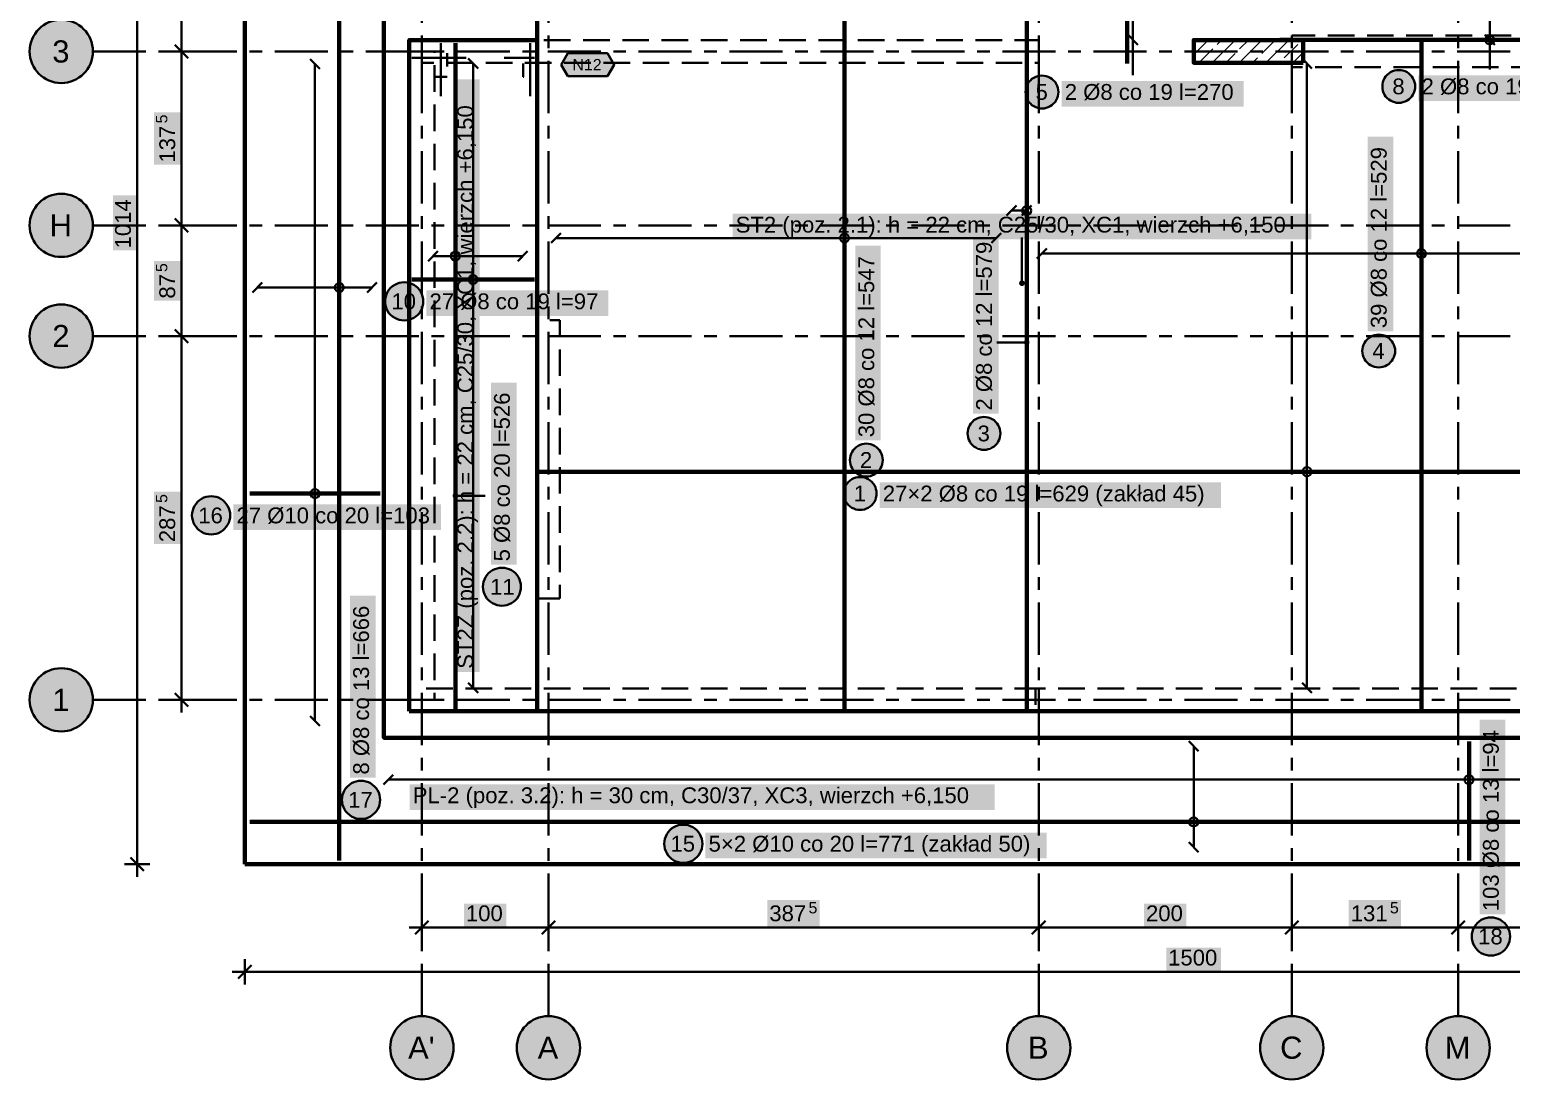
# Model space of a CAD drawing. Header units: metres. Extents: x -4.1 to 13.6, y -3 to 9.8.
# Drawn here: x -4.1 to 7.61, y -3 to 5.3 of the extents above; entities that cross this region are included whole.
import ezdxf

# ---------------------------------------------------------------- set-up
doc = ezdxf.new("R2010")
doc.units = ezdxf.units.M
for name, pattern in [('KRESKOWA', [5.25, 4.2, -1.05]), ('KRESKOWA_DROBNA', [3.15, 2.1, -1.05]), ('PUNKTOWA', [10.5, 8.4, -1.05, 0, -1.05])]:
    doc.linetypes.add(name, pattern=pattern)
for name, color, linetype, lineweight in [('A-KRESKOWANIE', 8, 'Continuous', 18), ('A-MASKA', 7, 'Continuous', 18), ('A-OPISY', 2, 'Continuous', 25), ('K-KONSTR', 7, 'Continuous', 50), ('K-OSIE', 1, 'PUNKTOWA', 25), ('K-WYMIARY', 1, 'Continuous', 25), ('K-ZBROJENIE', 1, 'Continuous', 100), ('K-ZBROJENIE-OPIS', 2, 'Continuous', 25)]:
    doc.layers.add(name, color=color, linetype=linetype, lineweight=lineweight)
doc.styles.add('PL_ARIAL', font='arial.ttf')

msp = doc.modelspace()

# ---------------------------------------------------------------- hatches: boundary and pattern name
at = {"layer": 'A-MASKA', "true_color": 0xffffff}
for points in [[(6.876, 4.733), (8.314, 4.733), (8.314, 4.936), (6.876, 4.936)], [(-0.543, 0.22), (-0.543, 4.905), (-0.745, 4.905), (-0.745, 0.22)], [(4.056, 4.689), (5.494, 4.689), (5.494, 4.892), (4.056, 4.892)], [(-2.907, 4.231), (-2.907, 4.644), (-3.117, 4.644), (-3.117, 4.231)], [(6.677, 2.912), (6.677, 4.452), (6.475, 4.452), (6.475, 2.912)], [(-3.257, 3.553), (-3.257, 3.987), (-3.44, 3.987), (-3.44, 3.553)], [(1.455, 3.64), (6.03, 3.64), (6.03, 3.843), (1.455, 3.843)], [(3.558, 2.261), (3.558, 3.699), (3.355, 3.699), (3.355, 2.261)], [(2.627, 2.05), (2.627, 3.59), (2.425, 3.59), (2.425, 2.05)], [(-2.907, 3.156), (-2.907, 3.469), (-3.117, 3.469), (-3.117, 3.156)], [(-0.965, 3.034), (0.474, 3.034), (0.474, 3.237), (-0.965, 3.237)], [(-0.252, 1.069), (-0.252, 2.508), (-0.455, 2.508), (-0.455, 1.069)], [(-2.907, 1.231), (-2.907, 1.644), (-3.117, 1.644), (-3.117, 1.231)], [(2.618, 1.516), (5.315, 1.516), (5.315, 1.718), (2.618, 1.718)], [(-2.49, 1.343), (-0.85, 1.343), (-0.85, 1.545), (-2.49, 1.545)], [(-1.366, -0.616), (-1.366, 0.823), (-1.568, 0.823), (-1.568, -0.616)], [(7.564, -1.696), (7.564, -0.156), (7.361, -0.156), (7.361, -1.696)], [(-1.097, -0.87), (3.528, -0.87), (3.528, -0.667), (-1.097, -0.667)], [(1.241, -1.253), (3.938, -1.253), (3.938, -1.05), (1.241, -1.05)], [(-0.667, -1.792), (-0.333, -1.792), (-0.333, -1.61), (-0.667, -1.61)], [(1.731, -1.792), (2.144, -1.792), (2.144, -1.583), (1.731, -1.583)], [(4.708, -1.792), (5.042, -1.792), (5.042, -1.61), (4.708, -1.61)], [(6.326, -1.792), (6.739, -1.792), (6.739, -1.583), (6.326, -1.583)], [(4.883, -2.143), (5.317, -2.143), (5.317, -1.96), (4.883, -1.96)]]:
    msp.add_hatch(color=7, dxfattribs=at).paths.add_polyline_path(points)
at = {"layer": 'A-OPISY', "true_color": 0x000000}
msp.add_hatch(color=7, dxfattribs=at).paths.add_polyline_path([(3.765, 3.293), (3.764, 3.298), (3.762, 3.304), (3.758, 3.309), (3.754, 3.312), (3.748, 3.314), (3.742, 3.315), (3.737, 3.314), (3.731, 3.312), (3.727, 3.309), (3.723, 3.304), (3.721, 3.298), (3.72, 3.293), (3.721, 3.287), (3.723, 3.281), (3.727, 3.277), (3.731, 3.273), (3.737, 3.271), (3.742, 3.27), (3.748, 3.271), (3.754, 3.273), (3.758, 3.277), (3.762, 3.281), (3.764, 3.287)])
at = {"layer": 'K-OSIE', "true_color": 0xffffff}
for points in [[(-3.6, 5.125), (-3.602, 5.158), (-3.609, 5.19), (-3.619, 5.221), (-3.633, 5.25), (-3.652, 5.277), (-3.673, 5.302), (-3.698, 5.323), (-3.725, 5.342), (-3.754, 5.356), (-3.785, 5.366), (-3.817, 5.373), (-3.85, 5.375), (-3.883, 5.373), (-3.915, 5.366), (-3.946, 5.356), (-3.975, 5.342), (-4.002, 5.323), (-4.027, 5.302), (-4.048, 5.277), (-4.067, 5.25), (-4.081, 5.221), (-4.091, 5.19), (-4.098, 5.158), (-4.1, 5.125), (-4.098, 5.092), (-4.091, 5.06), (-4.081, 5.029), (-4.067, 5), (-4.048, 4.973), (-4.027, 4.948), (-4.002, 4.927), (-3.975, 4.908), (-3.946, 4.894), (-3.915, 4.884), (-3.883, 4.877), (-3.85, 4.875), (-3.817, 4.877), (-3.785, 4.884), (-3.754, 4.894), (-3.725, 4.908), (-3.698, 4.927), (-3.673, 4.948), (-3.652, 4.973), (-3.633, 5), (-3.619, 5.029), (-3.609, 5.06), (-3.602, 5.092)], [(-3.6, 3.75), (-3.602, 3.783), (-3.609, 3.815), (-3.619, 3.846), (-3.633, 3.875), (-3.652, 3.902), (-3.673, 3.927), (-3.698, 3.948), (-3.725, 3.967), (-3.754, 3.981), (-3.785, 3.991), (-3.817, 3.998), (-3.85, 4), (-3.883, 3.998), (-3.915, 3.991), (-3.946, 3.981), (-3.975, 3.967), (-4.002, 3.948), (-4.027, 3.927), (-4.048, 3.902), (-4.067, 3.875), (-4.081, 3.846), (-4.091, 3.815), (-4.098, 3.783), (-4.1, 3.75), (-4.098, 3.717), (-4.091, 3.685), (-4.081, 3.654), (-4.067, 3.625), (-4.048, 3.598), (-4.027, 3.573), (-4.002, 3.552), (-3.975, 3.533), (-3.946, 3.519), (-3.915, 3.509), (-3.883, 3.502), (-3.85, 3.5), (-3.817, 3.502), (-3.785, 3.509), (-3.754, 3.519), (-3.725, 3.533), (-3.698, 3.552), (-3.673, 3.573), (-3.652, 3.598), (-3.633, 3.625), (-3.619, 3.654), (-3.609, 3.685), (-3.602, 3.717)], [(-3.6, 2.875), (-3.602, 2.908), (-3.609, 2.94), (-3.619, 2.971), (-3.633, 3), (-3.652, 3.027), (-3.673, 3.052), (-3.698, 3.073), (-3.725, 3.092), (-3.754, 3.106), (-3.785, 3.116), (-3.817, 3.123), (-3.85, 3.125), (-3.883, 3.123), (-3.915, 3.116), (-3.946, 3.106), (-3.975, 3.092), (-4.002, 3.073), (-4.027, 3.052), (-4.048, 3.027), (-4.067, 3), (-4.081, 2.971), (-4.091, 2.94), (-4.098, 2.908), (-4.1, 2.875), (-4.098, 2.842), (-4.091, 2.81), (-4.081, 2.779), (-4.067, 2.75), (-4.048, 2.723), (-4.027, 2.698), (-4.002, 2.677), (-3.975, 2.658), (-3.946, 2.644), (-3.915, 2.634), (-3.883, 2.627), (-3.85, 2.625), (-3.817, 2.627), (-3.785, 2.634), (-3.754, 2.644), (-3.725, 2.658), (-3.698, 2.677), (-3.673, 2.698), (-3.652, 2.723), (-3.633, 2.75), (-3.619, 2.779), (-3.609, 2.81), (-3.602, 2.842)], [(-3.6, 0), (-3.602, 0.033), (-3.609, 0.065), (-3.619, 0.096), (-3.633, 0.125), (-3.652, 0.152), (-3.673, 0.177), (-3.698, 0.198), (-3.725, 0.217), (-3.754, 0.231), (-3.785, 0.241), (-3.817, 0.248), (-3.85, 0.25), (-3.883, 0.248), (-3.915, 0.241), (-3.946, 0.231), (-3.975, 0.217), (-4.002, 0.198), (-4.027, 0.177), (-4.048, 0.152), (-4.067, 0.125), (-4.081, 0.096), (-4.091, 0.065), (-4.098, 0.033), (-4.1, 0), (-4.098, -0.033), (-4.091, -0.065), (-4.081, -0.096), (-4.067, -0.125), (-4.048, -0.152), (-4.027, -0.177), (-4.002, -0.198), (-3.975, -0.217), (-3.946, -0.231), (-3.915, -0.241), (-3.883, -0.248), (-3.85, -0.25), (-3.817, -0.248), (-3.785, -0.241), (-3.754, -0.231), (-3.725, -0.217), (-3.698, -0.198), (-3.673, -0.177), (-3.652, -0.152), (-3.633, -0.125), (-3.619, -0.096), (-3.609, -0.065), (-3.602, -0.033)], [(-0.75, -2.75), (-0.752, -2.717), (-0.759, -2.685), (-0.769, -2.654), (-0.783, -2.625), (-0.802, -2.598), (-0.823, -2.573), (-0.848, -2.552), (-0.875, -2.533), (-0.904, -2.519), (-0.935, -2.509), (-0.967, -2.502), (-1, -2.5), (-1.033, -2.502), (-1.065, -2.509), (-1.096, -2.519), (-1.125, -2.533), (-1.152, -2.552), (-1.177, -2.573), (-1.198, -2.598), (-1.217, -2.625), (-1.231, -2.654), (-1.241, -2.685), (-1.248, -2.717), (-1.25, -2.75), (-1.248, -2.783), (-1.241, -2.815), (-1.231, -2.846), (-1.217, -2.875), (-1.198, -2.902), (-1.177, -2.927), (-1.152, -2.948), (-1.125, -2.967), (-1.096, -2.981), (-1.065, -2.991), (-1.033, -2.998), (-1, -3), (-0.967, -2.998), (-0.935, -2.991), (-0.904, -2.981), (-0.875, -2.967), (-0.848, -2.948), (-0.823, -2.927), (-0.802, -2.902), (-0.783, -2.875), (-0.769, -2.846), (-0.759, -2.815), (-0.752, -2.783)], [(0.25, -2.75), (0.248, -2.717), (0.241, -2.685), (0.231, -2.654), (0.217, -2.625), (0.198, -2.598), (0.177, -2.573), (0.152, -2.552), (0.125, -2.533), (0.096, -2.519), (0.065, -2.509), (0.033, -2.502), (0, -2.5), (-0.033, -2.502), (-0.065, -2.509), (-0.096, -2.519), (-0.125, -2.533), (-0.152, -2.552), (-0.177, -2.573), (-0.198, -2.598), (-0.217, -2.625), (-0.231, -2.654), (-0.241, -2.685), (-0.248, -2.717), (-0.25, -2.75), (-0.248, -2.783), (-0.241, -2.815), (-0.231, -2.846), (-0.217, -2.875), (-0.198, -2.902), (-0.177, -2.927), (-0.152, -2.948), (-0.125, -2.967), (-0.096, -2.981), (-0.065, -2.991), (-0.033, -2.998), (0, -3), (0.033, -2.998), (0.065, -2.991), (0.096, -2.981), (0.125, -2.967), (0.152, -2.948), (0.177, -2.927), (0.198, -2.902), (0.217, -2.875), (0.231, -2.846), (0.241, -2.815), (0.248, -2.783)], [(4.125, -2.75), (4.123, -2.717), (4.116, -2.685), (4.106, -2.654), (4.092, -2.625), (4.073, -2.598), (4.052, -2.573), (4.027, -2.552), (4, -2.533), (3.971, -2.519), (3.94, -2.509), (3.908, -2.502), (3.875, -2.5), (3.842, -2.502), (3.81, -2.509), (3.779, -2.519), (3.75, -2.533), (3.723, -2.552), (3.698, -2.573), (3.677, -2.598), (3.658, -2.625), (3.644, -2.654), (3.634, -2.685), (3.627, -2.717), (3.625, -2.75), (3.627, -2.783), (3.634, -2.815), (3.644, -2.846), (3.658, -2.875), (3.677, -2.902), (3.698, -2.927), (3.723, -2.948), (3.75, -2.967), (3.779, -2.981), (3.81, -2.991), (3.842, -2.998), (3.875, -3), (3.908, -2.998), (3.94, -2.991), (3.971, -2.981), (4, -2.967), (4.027, -2.948), (4.052, -2.927), (4.073, -2.902), (4.092, -2.875), (4.106, -2.846), (4.116, -2.815), (4.123, -2.783)], [(6.125, -2.75), (6.123, -2.717), (6.116, -2.685), (6.106, -2.654), (6.092, -2.625), (6.073, -2.598), (6.052, -2.573), (6.027, -2.552), (6, -2.533), (5.971, -2.519), (5.94, -2.509), (5.908, -2.502), (5.875, -2.5), (5.842, -2.502), (5.81, -2.509), (5.779, -2.519), (5.75, -2.533), (5.723, -2.552), (5.698, -2.573), (5.677, -2.598), (5.658, -2.625), (5.644, -2.654), (5.634, -2.685), (5.627, -2.717), (5.625, -2.75), (5.627, -2.783), (5.634, -2.815), (5.644, -2.846), (5.658, -2.875), (5.677, -2.902), (5.698, -2.927), (5.723, -2.948), (5.75, -2.967), (5.779, -2.981), (5.81, -2.991), (5.842, -2.998), (5.875, -3), (5.908, -2.998), (5.94, -2.991), (5.971, -2.981), (6, -2.967), (6.027, -2.948), (6.052, -2.927), (6.073, -2.902), (6.092, -2.875), (6.106, -2.846), (6.116, -2.815), (6.123, -2.783)], [(7.44, -2.75), (7.438, -2.717), (7.431, -2.685), (7.421, -2.654), (7.407, -2.625), (7.388, -2.598), (7.367, -2.573), (7.342, -2.552), (7.315, -2.533), (7.286, -2.519), (7.255, -2.509), (7.223, -2.502), (7.19, -2.5), (7.157, -2.502), (7.125, -2.509), (7.094, -2.519), (7.065, -2.533), (7.038, -2.552), (7.013, -2.573), (6.992, -2.598), (6.973, -2.625), (6.959, -2.654), (6.949, -2.685), (6.942, -2.717), (6.94, -2.75), (6.942, -2.783), (6.949, -2.815), (6.959, -2.846), (6.973, -2.875), (6.992, -2.902), (7.013, -2.927), (7.038, -2.948), (7.065, -2.967), (7.094, -2.981), (7.125, -2.991), (7.157, -2.998), (7.19, -3), (7.223, -2.998), (7.255, -2.991), (7.286, -2.981), (7.315, -2.967), (7.342, -2.948), (7.367, -2.927), (7.388, -2.902), (7.407, -2.875), (7.421, -2.846), (7.431, -2.815), (7.438, -2.783)]]:
    msp.add_hatch(color=7, dxfattribs=at).paths.add_polyline_path(points)
at = {"layer": 'K-ZBROJENIE-OPIS', "true_color": 0x000000}
for points in [[(7.462, 5.216), (7.462, 5.221), (7.459, 5.227), (7.456, 5.232), (7.451, 5.235), (7.446, 5.237), (7.44, 5.238), (7.434, 5.237), (7.429, 5.235), (7.424, 5.232), (7.421, 5.227), (7.418, 5.221), (7.417, 5.216), (7.418, 5.21), (7.421, 5.204), (7.424, 5.2), (7.429, 5.196), (7.434, 5.194), (7.44, 5.193), (7.446, 5.194), (7.451, 5.196), (7.456, 5.2), (7.459, 5.204), (7.462, 5.21)], [(6.922, 3.527), (6.922, 3.533), (6.919, 3.538), (6.916, 3.543), (6.911, 3.547), (6.906, 3.549), (6.9, 3.55), (6.894, 3.549), (6.889, 3.547), (6.884, 3.543), (6.881, 3.538), (6.878, 3.533), (6.877, 3.527), (6.878, 3.521), (6.881, 3.516), (6.884, 3.511), (6.889, 3.508), (6.894, 3.505), (6.9, 3.505), (6.906, 3.505), (6.911, 3.508), (6.916, 3.511), (6.919, 3.516), (6.922, 3.521)], [(3.802, 2.825), (3.802, 2.831), (3.799, 2.836), (3.796, 2.841), (3.791, 2.844), (3.786, 2.847), (3.78, 2.847), (3.774, 2.847), (3.769, 2.844), (3.764, 2.841), (3.761, 2.836), (3.758, 2.831), (3.757, 2.825), (3.758, 2.819), (3.761, 2.814), (3.764, 2.809), (3.769, 2.806), (3.774, 2.803), (3.78, 2.802), (3.786, 2.803), (3.791, 2.806), (3.796, 2.809), (3.799, 2.814), (3.802, 2.819)], [(-0.712, 1.613), (-0.713, 1.619), (-0.715, 1.624), (-0.719, 1.629), (-0.723, 1.633), (-0.729, 1.635), (-0.735, 1.636), (-0.74, 1.635), (-0.746, 1.633), (-0.75, 1.629), (-0.754, 1.624), (-0.756, 1.619), (-0.757, 1.613), (-0.756, 1.607), (-0.754, 1.602), (-0.75, 1.597), (-0.746, 1.594), (-0.74, 1.591), (-0.735, 1.591), (-0.729, 1.591), (-0.723, 1.594), (-0.719, 1.597), (-0.715, 1.602), (-0.713, 1.607)]]:
    msp.add_hatch(color=7, dxfattribs=at).paths.add_polyline_path(points)
at = {"layer": 'K-ZBROJENIE-OPIS', "true_color": 0xffffff}
for points in [[(0.1, 5.02), (0.154, 5.11), (0.466, 5.11), (0.52, 5.02), (0.466, 4.93), (0.154, 4.93)], [(4.031, 4.804), (4.029, 4.821), (4.026, 4.838), (4.021, 4.854), (4.013, 4.869), (4.004, 4.884), (3.992, 4.896), (3.98, 4.908), (3.966, 4.917), (3.95, 4.924), (3.934, 4.93), (3.918, 4.933), (3.901, 4.934), (3.884, 4.933), (3.867, 4.93), (3.851, 4.924), (3.836, 4.917), (3.821, 4.908), (3.809, 4.896), (3.797, 4.884), (3.788, 4.869), (3.78, 4.854), (3.775, 4.838), (3.772, 4.821), (3.771, 4.804), (3.772, 4.787), (3.775, 4.771), (3.78, 4.755), (3.788, 4.739), (3.797, 4.725), (3.809, 4.712), (3.821, 4.701), (3.836, 4.692), (3.851, 4.684), (3.867, 4.679), (3.884, 4.675), (3.901, 4.674), (3.918, 4.675), (3.934, 4.679), (3.95, 4.684), (3.966, 4.692), (3.98, 4.701), (3.992, 4.712), (4.004, 4.725), (4.013, 4.739), (4.021, 4.755), (4.026, 4.771), (4.029, 4.787)], [(6.851, 4.848), (6.849, 4.865), (6.846, 4.882), (6.841, 4.898), (6.833, 4.913), (6.824, 4.927), (6.812, 4.94), (6.8, 4.951), (6.786, 4.961), (6.77, 4.968), (6.754, 4.974), (6.738, 4.977), (6.721, 4.978), (6.704, 4.977), (6.687, 4.974), (6.671, 4.968), (6.656, 4.961), (6.641, 4.951), (6.629, 4.94), (6.617, 4.927), (6.608, 4.913), (6.6, 4.898), (6.595, 4.882), (6.592, 4.865), (6.591, 4.848), (6.592, 4.831), (6.595, 4.814), (6.6, 4.798), (6.608, 4.783), (6.617, 4.769), (6.629, 4.756), (6.641, 4.745), (6.656, 4.736), (6.671, 4.728), (6.687, 4.723), (6.704, 4.719), (6.721, 4.718), (6.738, 4.719), (6.754, 4.723), (6.77, 4.728), (6.786, 4.736), (6.8, 4.745), (6.812, 4.756), (6.824, 4.769), (6.833, 4.783), (6.841, 4.798), (6.846, 4.814), (6.849, 4.831)], [(-0.989, 3.149), (-0.99, 3.169), (-0.994, 3.188), (-1, 3.207), (-1.009, 3.225), (-1.02, 3.241), (-1.033, 3.256), (-1.048, 3.269), (-1.064, 3.28), (-1.082, 3.289), (-1.101, 3.295), (-1.12, 3.299), (-1.14, 3.3), (-1.16, 3.299), (-1.179, 3.295), (-1.198, 3.289), (-1.215, 3.28), (-1.232, 3.269), (-1.247, 3.256), (-1.26, 3.241), (-1.271, 3.225), (-1.279, 3.207), (-1.286, 3.188), (-1.29, 3.169), (-1.291, 3.149), (-1.29, 3.13), (-1.286, 3.11), (-1.279, 3.091), (-1.271, 3.074), (-1.26, 3.057), (-1.247, 3.042), (-1.232, 3.029), (-1.215, 3.018), (-1.198, 3.01), (-1.179, 3.003), (-1.16, 3), (-1.14, 2.998), (-1.12, 3), (-1.101, 3.003), (-1.082, 3.01), (-1.064, 3.018), (-1.048, 3.029), (-1.033, 3.042), (-1.02, 3.057), (-1.009, 3.074), (-1, 3.091), (-0.994, 3.11), (-0.99, 3.13)], [(6.692, 2.757), (6.691, 2.774), (6.688, 2.791), (6.683, 2.807), (6.675, 2.822), (6.666, 2.836), (6.654, 2.849), (6.642, 2.86), (6.627, 2.87), (6.612, 2.877), (6.596, 2.883), (6.579, 2.886), (6.562, 2.887), (6.546, 2.886), (6.529, 2.883), (6.513, 2.877), (6.497, 2.87), (6.483, 2.86), (6.471, 2.849), (6.459, 2.836), (6.45, 2.822), (6.442, 2.807), (6.437, 2.791), (6.434, 2.774), (6.432, 2.757), (6.434, 2.74), (6.437, 2.724), (6.442, 2.707), (6.45, 2.692), (6.459, 2.678), (6.471, 2.665), (6.483, 2.654), (6.497, 2.645), (6.513, 2.637), (6.529, 2.632), (6.546, 2.628), (6.562, 2.627), (6.579, 2.628), (6.596, 2.632), (6.612, 2.637), (6.627, 2.645), (6.642, 2.654), (6.654, 2.665), (6.666, 2.678), (6.675, 2.692), (6.683, 2.707), (6.688, 2.724), (6.691, 2.74)], [(3.572, 2.106), (3.571, 2.123), (3.568, 2.139), (3.563, 2.155), (3.555, 2.171), (3.546, 2.185), (3.534, 2.197), (3.522, 2.209), (3.507, 2.218), (3.492, 2.226), (3.476, 2.231), (3.459, 2.234), (3.442, 2.236), (3.426, 2.234), (3.409, 2.231), (3.393, 2.226), (3.377, 2.218), (3.363, 2.209), (3.351, 2.197), (3.339, 2.185), (3.33, 2.171), (3.322, 2.155), (3.317, 2.139), (3.314, 2.123), (3.312, 2.106), (3.314, 2.089), (3.317, 2.072), (3.322, 2.056), (3.33, 2.041), (3.339, 2.026), (3.351, 2.014), (3.363, 2.002), (3.377, 1.993), (3.393, 1.985), (3.409, 1.98), (3.426, 1.977), (3.442, 1.976), (3.459, 1.977), (3.476, 1.98), (3.492, 1.985), (3.507, 1.993), (3.522, 2.002), (3.534, 2.014), (3.546, 2.026), (3.555, 2.041), (3.563, 2.056), (3.568, 2.072), (3.571, 2.089)], [(2.642, 1.895), (2.641, 1.912), (2.638, 1.929), (2.633, 1.945), (2.625, 1.96), (2.616, 1.974), (2.604, 1.987), (2.592, 1.998), (2.577, 2.008), (2.562, 2.015), (2.546, 2.021), (2.529, 2.024), (2.512, 2.025), (2.496, 2.024), (2.479, 2.021), (2.463, 2.015), (2.447, 2.008), (2.433, 1.998), (2.421, 1.987), (2.409, 1.974), (2.4, 1.96), (2.392, 1.945), (2.387, 1.929), (2.384, 1.912), (2.382, 1.895), (2.384, 1.878), (2.387, 1.861), (2.392, 1.845), (2.4, 1.83), (2.409, 1.816), (2.421, 1.803), (2.433, 1.792), (2.447, 1.782), (2.463, 1.775), (2.479, 1.769), (2.496, 1.766), (2.512, 1.765), (2.529, 1.766), (2.546, 1.769), (2.562, 1.775), (2.577, 1.782), (2.592, 1.792), (2.604, 1.803), (2.616, 1.816), (2.625, 1.83), (2.633, 1.845), (2.638, 1.861), (2.641, 1.878)], [(2.593, 1.631), (2.592, 1.648), (2.589, 1.664), (2.584, 1.68), (2.576, 1.696), (2.567, 1.71), (2.555, 1.723), (2.543, 1.734), (2.528, 1.743), (2.513, 1.751), (2.497, 1.756), (2.48, 1.76), (2.463, 1.761), (2.446, 1.76), (2.43, 1.756), (2.414, 1.751), (2.398, 1.743), (2.384, 1.734), (2.372, 1.723), (2.36, 1.71), (2.351, 1.696), (2.343, 1.68), (2.338, 1.664), (2.335, 1.648), (2.333, 1.631), (2.335, 1.614), (2.338, 1.597), (2.343, 1.581), (2.351, 1.566), (2.36, 1.552), (2.372, 1.539), (2.384, 1.528), (2.398, 1.518), (2.414, 1.511), (2.43, 1.505), (2.446, 1.502), (2.463, 1.501), (2.48, 1.502), (2.497, 1.505), (2.513, 1.511), (2.528, 1.518), (2.543, 1.528), (2.555, 1.539), (2.567, 1.552), (2.576, 1.566), (2.584, 1.581), (2.589, 1.597), (2.592, 1.614)], [(-2.514, 1.458), (-2.516, 1.478), (-2.52, 1.497), (-2.526, 1.516), (-2.535, 1.533), (-2.546, 1.55), (-2.559, 1.565), (-2.574, 1.578), (-2.59, 1.589), (-2.608, 1.598), (-2.626, 1.604), (-2.646, 1.608), (-2.665, 1.609), (-2.685, 1.608), (-2.705, 1.604), (-2.723, 1.598), (-2.741, 1.589), (-2.757, 1.578), (-2.772, 1.565), (-2.785, 1.55), (-2.796, 1.533), (-2.805, 1.516), (-2.811, 1.497), (-2.815, 1.478), (-2.817, 1.458), (-2.815, 1.438), (-2.811, 1.419), (-2.805, 1.4), (-2.796, 1.382), (-2.785, 1.366), (-2.772, 1.351), (-2.757, 1.338), (-2.741, 1.327), (-2.723, 1.318), (-2.705, 1.312), (-2.685, 1.308), (-2.665, 1.307), (-2.646, 1.308), (-2.626, 1.312), (-2.608, 1.318), (-2.59, 1.327), (-2.574, 1.338), (-2.559, 1.351), (-2.546, 1.366), (-2.535, 1.382), (-2.526, 1.4), (-2.52, 1.419), (-2.516, 1.438)], [(-0.217, 0.894), (-0.218, 0.913), (-0.222, 0.933), (-0.228, 0.951), (-0.237, 0.969), (-0.248, 0.985), (-0.261, 1), (-0.276, 1.013), (-0.292, 1.024), (-0.31, 1.032), (-0.328, 1.039), (-0.347, 1.042), (-0.367, 1.044), (-0.387, 1.042), (-0.406, 1.039), (-0.424, 1.032), (-0.442, 1.024), (-0.458, 1.013), (-0.473, 1), (-0.486, 0.985), (-0.497, 0.969), (-0.506, 0.951), (-0.512, 0.933), (-0.516, 0.913), (-0.517, 0.894), (-0.516, 0.874), (-0.512, 0.855), (-0.506, 0.836), (-0.497, 0.819), (-0.486, 0.802), (-0.473, 0.788), (-0.458, 0.775), (-0.442, 0.764), (-0.424, 0.755), (-0.406, 0.749), (-0.387, 0.745), (-0.367, 0.744), (-0.347, 0.745), (-0.328, 0.749), (-0.31, 0.755), (-0.292, 0.764), (-0.276, 0.775), (-0.261, 0.788), (-0.248, 0.802), (-0.237, 0.819), (-0.228, 0.836), (-0.222, 0.855), (-0.218, 0.874)], [(-1.33, -0.791), (-1.331, -0.771), (-1.335, -0.752), (-1.341, -0.733), (-1.35, -0.715), (-1.361, -0.699), (-1.374, -0.684), (-1.389, -0.671), (-1.405, -0.66), (-1.423, -0.651), (-1.442, -0.645), (-1.461, -0.641), (-1.481, -0.64), (-1.5, -0.641), (-1.52, -0.645), (-1.539, -0.651), (-1.556, -0.66), (-1.573, -0.671), (-1.588, -0.684), (-1.601, -0.699), (-1.612, -0.715), (-1.62, -0.733), (-1.627, -0.752), (-1.63, -0.771), (-1.632, -0.791), (-1.63, -0.81), (-1.627, -0.83), (-1.62, -0.848), (-1.612, -0.866), (-1.601, -0.883), (-1.588, -0.897), (-1.573, -0.91), (-1.556, -0.921), (-1.539, -0.93), (-1.52, -0.937), (-1.5, -0.94), (-1.481, -0.942), (-1.461, -0.94), (-1.442, -0.937), (-1.423, -0.93), (-1.405, -0.921), (-1.389, -0.91), (-1.374, -0.897), (-1.361, -0.883), (-1.35, -0.866), (-1.341, -0.848), (-1.335, -0.83), (-1.331, -0.81)], [(1.217, -1.138), (1.216, -1.118), (1.212, -1.099), (1.206, -1.08), (1.197, -1.062), (1.186, -1.046), (1.173, -1.031), (1.158, -1.018), (1.142, -1.007), (1.124, -0.998), (1.105, -0.992), (1.086, -0.988), (1.066, -0.987), (1.047, -0.988), (1.027, -0.992), (1.008, -0.998), (0.991, -1.007), (0.974, -1.018), (0.959, -1.031), (0.946, -1.046), (0.935, -1.062), (0.927, -1.08), (0.92, -1.099), (0.917, -1.118), (0.915, -1.138), (0.917, -1.158), (0.92, -1.177), (0.927, -1.196), (0.935, -1.213), (0.946, -1.23), (0.959, -1.245), (0.974, -1.258), (0.991, -1.269), (1.008, -1.278), (1.027, -1.284), (1.047, -1.288), (1.066, -1.289), (1.086, -1.288), (1.105, -1.284), (1.124, -1.278), (1.142, -1.269), (1.158, -1.258), (1.173, -1.245), (1.186, -1.23), (1.197, -1.213), (1.206, -1.196), (1.212, -1.177), (1.216, -1.158)], [(7.6, -1.871), (7.599, -1.851), (7.595, -1.832), (7.588, -1.813), (7.58, -1.795), (7.569, -1.779), (7.556, -1.764), (7.541, -1.751), (7.524, -1.74), (7.507, -1.731), (7.488, -1.725), (7.469, -1.721), (7.449, -1.72), (7.429, -1.721), (7.41, -1.725), (7.391, -1.731), (7.373, -1.74), (7.357, -1.751), (7.342, -1.764), (7.329, -1.779), (7.318, -1.795), (7.309, -1.813), (7.303, -1.832), (7.299, -1.851), (7.298, -1.871), (7.299, -1.89), (7.303, -1.91), (7.309, -1.929), (7.318, -1.946), (7.329, -1.963), (7.342, -1.978), (7.357, -1.991), (7.373, -2.002), (7.391, -2.01), (7.41, -2.017), (7.429, -2.021), (7.449, -2.022), (7.469, -2.021), (7.488, -2.017), (7.507, -2.01), (7.524, -2.002), (7.541, -1.991), (7.556, -1.978), (7.569, -1.963), (7.58, -1.946), (7.588, -1.929), (7.595, -1.91), (7.599, -1.89)]]:
    msp.add_hatch(color=7, dxfattribs=at).paths.add_polyline_path(points)

# ---------------------------------------------------------------- linework, layer by layer
at = {"layer": 'A-KRESKOWANIE', "lineweight": 25, "ltscale": 0.05}
for points in [[(5.1, 5.1), (5.215, 5.215)], [(5.109, 5.215), (5.109, 5.215)], [(5.247, 5.035), (5.427, 5.215)], [(5.286, 5.18), (5.321, 5.215)], [(5.459, 5.035), (5.639, 5.215)], [(5.462, 5.144), (5.533, 5.215)], [(5.639, 5.109), (5.745, 5.215)], [(5.671, 5.035), (5.851, 5.215)], [(5.816, 5.073), (5.922, 5.18)], [(5.957, 5.215), (5.957, 5.215)], [(5.144, 5.038), (5.25, 5.144)], [(5.353, 5.035), (5.427, 5.109)], [(5.565, 5.035), (5.604, 5.073)], [(5.777, 5.035), (5.781, 5.038)], [(5.884, 5.035), (5.965, 5.116)]]:
    msp.add_lwpolyline(points, dxfattribs=at)
at = {"layer": 'A-OPISY', "lineweight": 35, "ltscale": 0.05}
msp.add_lwpolyline([(3.742, 3.293), (3.742, 3.653)], dxfattribs=at)
at = {"layer": 'K-KONSTR', "lineweight": 70, "ltscale": 0.05}
for points in [[(-0.09, -0.09), (12.09, -0.09), (12.09, 5.425), (8.8, 5.425), (8.8, 8.84), (3.575, 8.84), (3.575, 5.425), (-0.09, 5.425)], [(-2.4, -1.3), (12.6, -1.3), (12.6, 5.425), (12.3, 5.425), (12.3, -0.3), (-1.3, -0.3), (-1.3, 5.425), (-2.4, 5.425)], [(-1.1, -0.09), (-0.09, -0.09), (-0.09, 5.215), (-1.1, 5.215)], [(5.965, 5.035), (5.965, 5.215), (5.1, 5.215), (5.1, 5.035)]]:
    msp.add_lwpolyline(points, close=True, dxfattribs=at)
at = {"layer": 'K-KONSTR', "linetype": 'KRESKOWA', "lineweight": 35, "ltscale": 0.05, "flags": 128}
for points in [[(3.875, 5.215), (3.875, 5.035), (-1, 5.035), (-1, 5.215)], [(8.5, 5.25), (8.5, 5), (5.875, 5), (5.875, 5.25)], [(-1.1, 5.125), (-0.9, 5.125), (-0.9, 0), (-1.1, 0)], [(0.09, 0.8), (-0.09, 0.8), (-0.09, 3), (0.09, 3)], [(3.875, 0.09), (3.875, -0.09), (-1, -0.09), (-1, 0.09)], [(11.37, 0.09), (11.37, -0.09), (3.85, -0.09), (3.85, 0.09)]]:
    msp.add_lwpolyline(points, close=True, dxfattribs=at)
at = {"layer": 'K-OSIE', "linetype": 'PUNKTOWA', "lineweight": 35, "ltscale": 0.049248, "flags": 128}
for points in [[(-1, -2.5), (-1, 9.29)], [(0, -2.5), (0, 9.29)], [(3.875, -2.5), (3.875, 9.29)], [(5.875, -2.5), (5.875, 9.29)], [(7.19, -2.5), (7.19, 9.29)]]:
    msp.add_lwpolyline(points, dxfattribs=at)
at = {"layer": 'K-OSIE', "linetype": 'PUNKTOWA', "lineweight": 35, "ltscale": 0.049865, "flags": 128}
for points in [[(-3.6, 5.125), (13.05, 5.125)], [(-3.6, 3.75), (13.05, 3.75)], [(-3.6, 2.875), (13.05, 2.875)], [(-3.6, 0), (13.05, 0)]]:
    msp.add_lwpolyline(points, dxfattribs=at)
at = {"layer": 'K-OSIE', "linetype": 'Continuous', "lineweight": 35, "ltscale": 0.05}
for centre in [(-3.85, 5.125), (-3.85, 3.75), (-3.85, 2.875), (-3.85, 0), (-1, -2.75), (0, -2.75), (3.875, -2.75), (5.875, -2.75), (7.19, -2.75)]:
    msp.add_circle(centre, 0.25, dxfattribs=at)
at = {"layer": 'K-WYMIARY', "lineweight": 35, "ltscale": 0.05}
for points in [[(-3.25, -1.4), (-3.25, 8.94)], [(-2.9, -0.1), (-2.9, 8.85)], [(-2.847, 5.072), (-2.953, 5.178)], [(-2.8, 5.125), (-3, 5.125)], [(-2.8, 3.75), (-3, 3.75)], [(-2.847, 3.697), (-2.953, 3.803)], [(-2.847, 2.822), (-2.953, 2.928)], [(-2.8, 2.875), (-3, 2.875)], [(-2.8, 0), (-3, 0)], [(-2.847, -0.053), (-2.953, 0.053)], [(-3.197, -1.353), (-3.303, -1.247)], [(-3.15, -1.3), (-3.35, -1.3)], [(-1.053, -1.853), (-0.947, -1.747)], [(-1, -1.7), (-1, -1.9)], [(-0.053, -1.853), (0.053, -1.747)], [(0, -1.7), (0, -1.9)], [(3.822, -1.853), (3.928, -1.747)], [(3.875, -1.7), (3.875, -1.9)], [(5.822, -1.853), (5.928, -1.747)], [(5.875, -1.7), (5.875, -1.9)], [(7.137, -1.853), (7.243, -1.747)], [(7.19, -1.7), (7.19, -1.9)], [(-1.1, -1.8), (12.1, -1.8)], [(-2.453, -2.203), (-2.347, -2.097)], [(-2.4, -2.05), (-2.4, -2.25)], [(-2.5, -2.15), (12.7, -2.15)]]:
    msp.add_lwpolyline(points, dxfattribs=at)
at = {"layer": 'K-ZBROJENIE', "lineweight": 70, "ltscale": 0.05}
for points in [[(4.575, 5.03), (4.575, 8.81)], [(3.78, -0.07), (3.78, 5.72)], [(-1.653, -1.27), (-1.653, 5.39)], [(2.34, -0.07), (2.34, 5.4)], [(-0.735, -0.07), (-0.735, 5.19)], [(5.78, 5.216), (9.1, 5.216)], [(6.9, -0.07), (6.9, 5.22)], [(-1.08, 3.322), (-0.11, 3.322)], [(-0.07, 1.803), (12.06, 1.803)], [(-2.36, 1.63), (-1.33, 1.63)], [(7.276, -1.27), (7.276, -0.33)], [(-2.36, -0.965), (12.56, -0.965)]]:
    msp.add_lwpolyline(points, dxfattribs=at)
at = {"layer": 'K-ZBROJENIE', "lineweight": 35, "ltscale": 0.05}
for points in [[(-0.85, 4.77), (-0.85, 5.19)], [(-0.145, 4.77), (-0.145, 5.19)], [(-1.08, 5.075), (-0.65, 5.075)], [(-0.35, 5.075), (-0.11, 5.075)]]:
    msp.add_lwpolyline(points, dxfattribs=at)
at = {"layer": 'K-ZBROJENIE-OPIS', "lineweight": 35, "ltscale": 0.05}
for points in [[(4.62, 5.216), (4.62, 5.397)], [(4.62, 5.397), (4.62, 4.937)], [(7.44, 5.216), (7.44, 5.397)], [(4.659, 5.177), (4.581, 5.255)], [(7.479, 5.177), (7.401, 5.255)], [(7.44, 5.216), (7.44, 4.981)], [(-1.806, 4.986), (-1.884, 5.064)], [(-0.556, 4.991), (-0.634, 5.069)], [(6.034, 4.991), (5.956, 5.069)], [(-1.845, -0.167), (-1.845, 5.025)], [(-0.595, 0.095), (-0.595, 5.03)], [(5.995, 0.095), (5.995, 5.03)], [(3.621, 3.828), (3.699, 3.906)], [(3.66, 3.867), (3.78, 3.867)], [(3.741, 3.828), (3.819, 3.906)], [(0.021, 3.611), (0.099, 3.688)], [(0.06, 3.65), (3.54, 3.65)], [(3.501, 3.611), (3.579, 3.688)], [(-0.95, 3.468), (-0.873, 3.546)], [(-0.242, 3.468), (-0.165, 3.546)], [(3.861, 3.488), (3.939, 3.566)], [(3.9, 3.527), (8.46, 3.527)], [(6.9, 3.527), (6.665, 3.527)], [(-0.911, 3.507), (-0.204, 3.507)], [(-2.339, 3.22), (-2.261, 3.298)], [(-1.433, 3.22), (-1.356, 3.298)], [(-2.3, 3.259), (-1.394, 3.259)], [(3.78, 2.825), (3.545, 2.825)], [(-0.735, 1.613), (-0.5, 1.613)], [(-0.556, 0.056), (-0.634, 0.134)], [(6.034, 0.056), (5.956, 0.134)], [(-1.806, -0.206), (-1.884, -0.128)], [(5.139, -0.405), (5.061, -0.328)], [(5.1, -1.165), (5.1, -0.366)], [(-1.304, -0.67), (-1.226, -0.592)], [(-1.265, -0.631), (11.935, -0.631)], [(5.139, -1.204), (5.061, -1.126)]]:
    msp.add_lwpolyline(points, dxfattribs=at)
at = {"layer": 'K-ZBROJENIE-OPIS', "linetype": 'KRESKOWA_DROBNA', "lineweight": 35, "ltscale": 0.05, "flags": 128}
for points in [[(-0.8, 4.925), (-1, 4.925), (-1, 5.125), (-0.8, 5.125)], [(-0.2, 4.925), (-0.2, 5.125), (-0.09, 5.125), (-0.09, 4.925)]]:
    msp.add_lwpolyline(points, close=True, dxfattribs=at)
at = {"layer": 'K-ZBROJENIE-OPIS', "lineweight": 35, "ltscale": 0.05}
for points in [[(0.1, 5.02), (0.154, 5.11), (0.466, 5.11), (0.52, 5.02), (0.466, 4.93), (0.154, 4.93)], [(4.031, 4.804), (4.029, 4.821), (4.026, 4.838), (4.021, 4.854), (4.013, 4.869), (4.004, 4.884), (3.992, 4.896), (3.98, 4.908), (3.966, 4.917), (3.95, 4.924), (3.934, 4.93), (3.918, 4.933), (3.901, 4.934), (3.884, 4.933), (3.867, 4.93), (3.851, 4.924), (3.836, 4.917), (3.821, 4.908), (3.809, 4.896), (3.797, 4.884), (3.788, 4.869), (3.78, 4.854), (3.775, 4.838), (3.772, 4.821), (3.771, 4.804), (3.772, 4.787), (3.775, 4.771), (3.78, 4.755), (3.788, 4.739), (3.797, 4.725), (3.809, 4.712), (3.821, 4.701), (3.836, 4.692), (3.851, 4.684), (3.867, 4.679), (3.884, 4.675), (3.901, 4.674), (3.918, 4.675), (3.934, 4.679), (3.95, 4.684), (3.966, 4.692), (3.98, 4.701), (3.992, 4.712), (4.004, 4.725), (4.013, 4.739), (4.021, 4.755), (4.026, 4.771), (4.029, 4.787)], [(6.851, 4.848), (6.849, 4.865), (6.846, 4.882), (6.841, 4.898), (6.833, 4.913), (6.824, 4.927), (6.812, 4.94), (6.8, 4.951), (6.786, 4.961), (6.77, 4.968), (6.754, 4.974), (6.738, 4.977), (6.721, 4.978), (6.704, 4.977), (6.687, 4.974), (6.671, 4.968), (6.656, 4.961), (6.641, 4.951), (6.629, 4.94), (6.617, 4.927), (6.608, 4.913), (6.6, 4.898), (6.595, 4.882), (6.592, 4.865), (6.591, 4.848), (6.592, 4.831), (6.595, 4.814), (6.6, 4.798), (6.608, 4.783), (6.617, 4.769), (6.629, 4.756), (6.641, 4.745), (6.656, 4.736), (6.671, 4.728), (6.687, 4.723), (6.704, 4.719), (6.721, 4.718), (6.738, 4.719), (6.754, 4.723), (6.77, 4.728), (6.786, 4.736), (6.8, 4.745), (6.812, 4.756), (6.824, 4.769), (6.833, 4.783), (6.841, 4.798), (6.846, 4.814), (6.849, 4.831)], [(-0.989, 3.149), (-0.99, 3.169), (-0.994, 3.188), (-1, 3.207), (-1.009, 3.225), (-1.02, 3.241), (-1.033, 3.256), (-1.048, 3.269), (-1.064, 3.28), (-1.082, 3.289), (-1.101, 3.295), (-1.12, 3.299), (-1.14, 3.3), (-1.16, 3.299), (-1.179, 3.295), (-1.198, 3.289), (-1.215, 3.28), (-1.232, 3.269), (-1.247, 3.256), (-1.26, 3.241), (-1.271, 3.225), (-1.279, 3.207), (-1.286, 3.188), (-1.29, 3.169), (-1.291, 3.149), (-1.29, 3.13), (-1.286, 3.11), (-1.279, 3.091), (-1.271, 3.074), (-1.26, 3.057), (-1.247, 3.042), (-1.232, 3.029), (-1.215, 3.018), (-1.198, 3.01), (-1.179, 3.003), (-1.16, 3), (-1.14, 2.998), (-1.12, 3), (-1.101, 3.003), (-1.082, 3.01), (-1.064, 3.018), (-1.048, 3.029), (-1.033, 3.042), (-1.02, 3.057), (-1.009, 3.074), (-1, 3.091), (-0.994, 3.11), (-0.99, 3.13)], [(6.692, 2.757), (6.691, 2.774), (6.688, 2.791), (6.683, 2.807), (6.675, 2.822), (6.666, 2.836), (6.654, 2.849), (6.642, 2.86), (6.627, 2.87), (6.612, 2.877), (6.596, 2.883), (6.579, 2.886), (6.562, 2.887), (6.546, 2.886), (6.529, 2.883), (6.513, 2.877), (6.497, 2.87), (6.483, 2.86), (6.471, 2.849), (6.459, 2.836), (6.45, 2.822), (6.442, 2.807), (6.437, 2.791), (6.434, 2.774), (6.432, 2.757), (6.434, 2.74), (6.437, 2.724), (6.442, 2.707), (6.45, 2.692), (6.459, 2.678), (6.471, 2.665), (6.483, 2.654), (6.497, 2.645), (6.513, 2.637), (6.529, 2.632), (6.546, 2.628), (6.562, 2.627), (6.579, 2.628), (6.596, 2.632), (6.612, 2.637), (6.627, 2.645), (6.642, 2.654), (6.654, 2.665), (6.666, 2.678), (6.675, 2.692), (6.683, 2.707), (6.688, 2.724), (6.691, 2.74)], [(3.572, 2.106), (3.571, 2.123), (3.568, 2.139), (3.563, 2.155), (3.555, 2.171), (3.546, 2.185), (3.534, 2.197), (3.522, 2.209), (3.507, 2.218), (3.492, 2.226), (3.476, 2.231), (3.459, 2.234), (3.442, 2.236), (3.426, 2.234), (3.409, 2.231), (3.393, 2.226), (3.377, 2.218), (3.363, 2.209), (3.351, 2.197), (3.339, 2.185), (3.33, 2.171), (3.322, 2.155), (3.317, 2.139), (3.314, 2.123), (3.312, 2.106), (3.314, 2.089), (3.317, 2.072), (3.322, 2.056), (3.33, 2.041), (3.339, 2.026), (3.351, 2.014), (3.363, 2.002), (3.377, 1.993), (3.393, 1.985), (3.409, 1.98), (3.426, 1.977), (3.442, 1.976), (3.459, 1.977), (3.476, 1.98), (3.492, 1.985), (3.507, 1.993), (3.522, 2.002), (3.534, 2.014), (3.546, 2.026), (3.555, 2.041), (3.563, 2.056), (3.568, 2.072), (3.571, 2.089)], [(2.642, 1.895), (2.641, 1.912), (2.638, 1.929), (2.633, 1.945), (2.625, 1.96), (2.616, 1.974), (2.604, 1.987), (2.592, 1.998), (2.577, 2.008), (2.562, 2.015), (2.546, 2.021), (2.529, 2.024), (2.512, 2.025), (2.496, 2.024), (2.479, 2.021), (2.463, 2.015), (2.447, 2.008), (2.433, 1.998), (2.421, 1.987), (2.409, 1.974), (2.4, 1.96), (2.392, 1.945), (2.387, 1.929), (2.384, 1.912), (2.382, 1.895), (2.384, 1.878), (2.387, 1.861), (2.392, 1.845), (2.4, 1.83), (2.409, 1.816), (2.421, 1.803), (2.433, 1.792), (2.447, 1.782), (2.463, 1.775), (2.479, 1.769), (2.496, 1.766), (2.512, 1.765), (2.529, 1.766), (2.546, 1.769), (2.562, 1.775), (2.577, 1.782), (2.592, 1.792), (2.604, 1.803), (2.616, 1.816), (2.625, 1.83), (2.633, 1.845), (2.638, 1.861), (2.641, 1.878)], [(2.593, 1.631), (2.592, 1.648), (2.589, 1.664), (2.584, 1.68), (2.576, 1.696), (2.567, 1.71), (2.555, 1.723), (2.543, 1.734), (2.528, 1.743), (2.513, 1.751), (2.497, 1.756), (2.48, 1.76), (2.463, 1.761), (2.446, 1.76), (2.43, 1.756), (2.414, 1.751), (2.398, 1.743), (2.384, 1.734), (2.372, 1.723), (2.36, 1.71), (2.351, 1.696), (2.343, 1.68), (2.338, 1.664), (2.335, 1.648), (2.333, 1.631), (2.335, 1.614), (2.338, 1.597), (2.343, 1.581), (2.351, 1.566), (2.36, 1.552), (2.372, 1.539), (2.384, 1.528), (2.398, 1.518), (2.414, 1.511), (2.43, 1.505), (2.446, 1.502), (2.463, 1.501), (2.48, 1.502), (2.497, 1.505), (2.513, 1.511), (2.528, 1.518), (2.543, 1.528), (2.555, 1.539), (2.567, 1.552), (2.576, 1.566), (2.584, 1.581), (2.589, 1.597), (2.592, 1.614)], [(-2.514, 1.458), (-2.516, 1.478), (-2.52, 1.497), (-2.526, 1.516), (-2.535, 1.533), (-2.546, 1.55), (-2.559, 1.565), (-2.574, 1.578), (-2.59, 1.589), (-2.608, 1.598), (-2.626, 1.604), (-2.646, 1.608), (-2.665, 1.609), (-2.685, 1.608), (-2.705, 1.604), (-2.723, 1.598), (-2.741, 1.589), (-2.757, 1.578), (-2.772, 1.565), (-2.785, 1.55), (-2.796, 1.533), (-2.805, 1.516), (-2.811, 1.497), (-2.815, 1.478), (-2.817, 1.458), (-2.815, 1.438), (-2.811, 1.419), (-2.805, 1.4), (-2.796, 1.382), (-2.785, 1.366), (-2.772, 1.351), (-2.757, 1.338), (-2.741, 1.327), (-2.723, 1.318), (-2.705, 1.312), (-2.685, 1.308), (-2.665, 1.307), (-2.646, 1.308), (-2.626, 1.312), (-2.608, 1.318), (-2.59, 1.327), (-2.574, 1.338), (-2.559, 1.351), (-2.546, 1.366), (-2.535, 1.382), (-2.526, 1.4), (-2.52, 1.419), (-2.516, 1.438)], [(-0.217, 0.894), (-0.218, 0.913), (-0.222, 0.933), (-0.228, 0.951), (-0.237, 0.969), (-0.248, 0.985), (-0.261, 1), (-0.276, 1.013), (-0.292, 1.024), (-0.31, 1.032), (-0.328, 1.039), (-0.347, 1.042), (-0.367, 1.044), (-0.387, 1.042), (-0.406, 1.039), (-0.424, 1.032), (-0.442, 1.024), (-0.458, 1.013), (-0.473, 1), (-0.486, 0.985), (-0.497, 0.969), (-0.506, 0.951), (-0.512, 0.933), (-0.516, 0.913), (-0.517, 0.894), (-0.516, 0.874), (-0.512, 0.855), (-0.506, 0.836), (-0.497, 0.819), (-0.486, 0.802), (-0.473, 0.788), (-0.458, 0.775), (-0.442, 0.764), (-0.424, 0.755), (-0.406, 0.749), (-0.387, 0.745), (-0.367, 0.744), (-0.347, 0.745), (-0.328, 0.749), (-0.31, 0.755), (-0.292, 0.764), (-0.276, 0.775), (-0.261, 0.788), (-0.248, 0.802), (-0.237, 0.819), (-0.228, 0.836), (-0.222, 0.855), (-0.218, 0.874)], [(-1.33, -0.791), (-1.331, -0.771), (-1.335, -0.752), (-1.341, -0.733), (-1.35, -0.715), (-1.361, -0.699), (-1.374, -0.684), (-1.389, -0.671), (-1.405, -0.66), (-1.423, -0.651), (-1.442, -0.645), (-1.461, -0.641), (-1.481, -0.64), (-1.5, -0.641), (-1.52, -0.645), (-1.539, -0.651), (-1.556, -0.66), (-1.573, -0.671), (-1.588, -0.684), (-1.601, -0.699), (-1.612, -0.715), (-1.62, -0.733), (-1.627, -0.752), (-1.63, -0.771), (-1.632, -0.791), (-1.63, -0.81), (-1.627, -0.83), (-1.62, -0.848), (-1.612, -0.866), (-1.601, -0.883), (-1.588, -0.897), (-1.573, -0.91), (-1.556, -0.921), (-1.539, -0.93), (-1.52, -0.937), (-1.5, -0.94), (-1.481, -0.942), (-1.461, -0.94), (-1.442, -0.937), (-1.423, -0.93), (-1.405, -0.921), (-1.389, -0.91), (-1.374, -0.897), (-1.361, -0.883), (-1.35, -0.866), (-1.341, -0.848), (-1.335, -0.83), (-1.331, -0.81)], [(1.217, -1.138), (1.216, -1.118), (1.212, -1.099), (1.206, -1.08), (1.197, -1.062), (1.186, -1.046), (1.173, -1.031), (1.158, -1.018), (1.142, -1.007), (1.124, -0.998), (1.105, -0.992), (1.086, -0.988), (1.066, -0.987), (1.047, -0.988), (1.027, -0.992), (1.008, -0.998), (0.991, -1.007), (0.974, -1.018), (0.959, -1.031), (0.946, -1.046), (0.935, -1.062), (0.927, -1.08), (0.92, -1.099), (0.917, -1.118), (0.915, -1.138), (0.917, -1.158), (0.92, -1.177), (0.927, -1.196), (0.935, -1.213), (0.946, -1.23), (0.959, -1.245), (0.974, -1.258), (0.991, -1.269), (1.008, -1.278), (1.027, -1.284), (1.047, -1.288), (1.066, -1.289), (1.086, -1.288), (1.105, -1.284), (1.124, -1.278), (1.142, -1.269), (1.158, -1.258), (1.173, -1.245), (1.186, -1.23), (1.197, -1.213), (1.206, -1.196), (1.212, -1.177), (1.216, -1.158)], [(7.6, -1.871), (7.599, -1.851), (7.595, -1.832), (7.588, -1.813), (7.58, -1.795), (7.569, -1.779), (7.556, -1.764), (7.541, -1.751), (7.524, -1.74), (7.507, -1.731), (7.488, -1.725), (7.469, -1.721), (7.449, -1.72), (7.429, -1.721), (7.41, -1.725), (7.391, -1.731), (7.373, -1.74), (7.357, -1.751), (7.342, -1.764), (7.329, -1.779), (7.318, -1.795), (7.309, -1.813), (7.303, -1.832), (7.299, -1.851), (7.298, -1.871), (7.299, -1.89), (7.303, -1.91), (7.309, -1.929), (7.318, -1.946), (7.329, -1.963), (7.342, -1.978), (7.357, -1.991), (7.373, -2.002), (7.391, -2.01), (7.41, -2.017), (7.429, -2.021), (7.449, -2.022), (7.469, -2.021), (7.488, -2.017), (7.507, -2.01), (7.524, -2.002), (7.541, -1.991), (7.556, -1.978), (7.569, -1.963), (7.58, -1.946), (7.588, -1.929), (7.595, -1.91), (7.599, -1.89)]]:
    msp.add_lwpolyline(points, close=True, dxfattribs=at)
for centre in [(7.44, 5.216), (3.78, 3.867), (2.34, 3.65), (-0.735, 3.507), (6.9, 3.527), (-1.653, 3.259), (-0.595, 3.322), (5.995, 1.803), (-1.845, 1.63), (7.276, -0.631), (5.1, -0.965)]:
    msp.add_circle(centre, 0.035, dxfattribs=at)

# ---------------------------------------------------------------- texts
at = {"layer": 'A-OPISY', "style": 'PL_ARIAL'}
msp.add_text('ST2Z (poz. 2.2): h = 22 cm, C25/30, XC1, wierzch +6,150', height=0.125, rotation=90, dxfattribs=at).set_placement((-0.595, 0.245))
for s, p in [('ST2 (poz. 2.1): h = 22 cm, C25/30, XC1, wierzch +6,150', (1.48, 3.693)), ('PL-2 (poz. 3.2): h = 30 cm, C30/37, XC3, wierzch +6,150', (-1.072, -0.817))]:
    msp.add_text(s, height=0.125, dxfattribs=at).set_placement(p)
at = {"layer": 'K-OSIE', "style": 'PL_ARIAL'}
for s, p in [('3', (-3.921, 5.037)), ('H', (-3.942, 3.663)), ('2', (-3.921, 2.788)), ('1', (-3.921, -0.088)), ("A'", (-1.109, -2.837)), ('A', (-0.085, -2.837)), ('B', (3.79, -2.837)), ('C', (5.783, -2.837)), ('M', (7.084, -2.837))]:
    msp.add_text(s, height=0.175, dxfattribs=at).set_placement(p)
at = {"layer": 'K-WYMIARY', "style": 'PL_ARIAL'}
for s, height, p in [('5', 0.09, (-3.012, 4.556)), ('137', 0.125, (-2.95, 4.246)), ('1014', 0.125, (-3.3, 3.568)), ('5', 0.09, (-3.012, 3.381)), ('87', 0.125, (-2.95, 3.171)), ('5', 0.09, (-3.012, 1.556)), ('287', 0.125, (-2.95, 1.246))]:
    msp.add_text(s, height=height, rotation=90, dxfattribs=at).set_placement(p)
for s, height, p in [('100', 0.125, (-0.652, -1.75)), ('387', 0.125, (1.746, -1.75)), ('5', 0.09, (2.056, -1.688)), ('200', 0.125, (4.723, -1.75)), ('131', 0.125, (6.341, -1.75)), ('5', 0.09, (6.651, -1.688)), ('1500', 0.125, (4.898, -2.1))]:
    msp.add_text(s, height=height, dxfattribs=at).set_placement(p)
at = {"layer": 'K-ZBROJENIE-OPIS', "style": 'PL_ARIAL'}
for s, height, p in [('N12', 0.09, (0.19, 4.975)), ('5', 0.125, (3.85, 4.742)), ('2 Ø8 co 19 l=270', 0.125, (4.081, 4.742)), ('8', 0.125, (6.67, 4.786)), ('2 Ø8 co 19 l=332', 0.125, (6.901, 4.786)), ('10', 0.125, (-1.241, 3.087)), ('27 Ø8 co 19 l=97', 0.125, (-0.94, 3.087)), ('4', 0.125, (6.512, 2.695)), ('3', 0.125, (3.392, 2.043)), ('2', 0.125, (2.462, 1.833)), ('1', 0.125, (2.413, 1.568)), ('27×2 Ø8 co 19 l=629 (zakład 45)', 0.125, (2.643, 1.568)), ('27 Ø10 co 20 l=103', 0.125, (-2.465, 1.395)), ('16', 0.125, (-2.767, 1.395)), ('11', 0.125, (-0.461, 0.831)), ('17', 0.125, (-1.582, -0.853)), ('15', 0.125, (0.965, -1.2)), ('5×2 Ø10 co 20 l=771 (zakład 50)', 0.125, (1.266, -1.2)), ('18', 0.125, (7.348, -1.933))]:
    msp.add_text(s, height=height, dxfattribs=at).set_placement(p)
for s, p in [('39 Ø8 co 12 l=529', (6.625, 2.937)), ('2 Ø8 co 12 l=579', (3.505, 2.286)), ('30 Ø8 co 12 l=547', (2.575, 2.075)), ('5 Ø8 co 20 l=526', (-0.305, 1.094)), ('8 Ø8 co 13 l=666', (-1.418, -0.591)), ('103 Ø8 co 13 l=94', (7.511, -1.671))]:
    msp.add_text(s, height=0.125, rotation=90, dxfattribs=at).set_placement(p)

doc.saveas('drawing.dxf')
